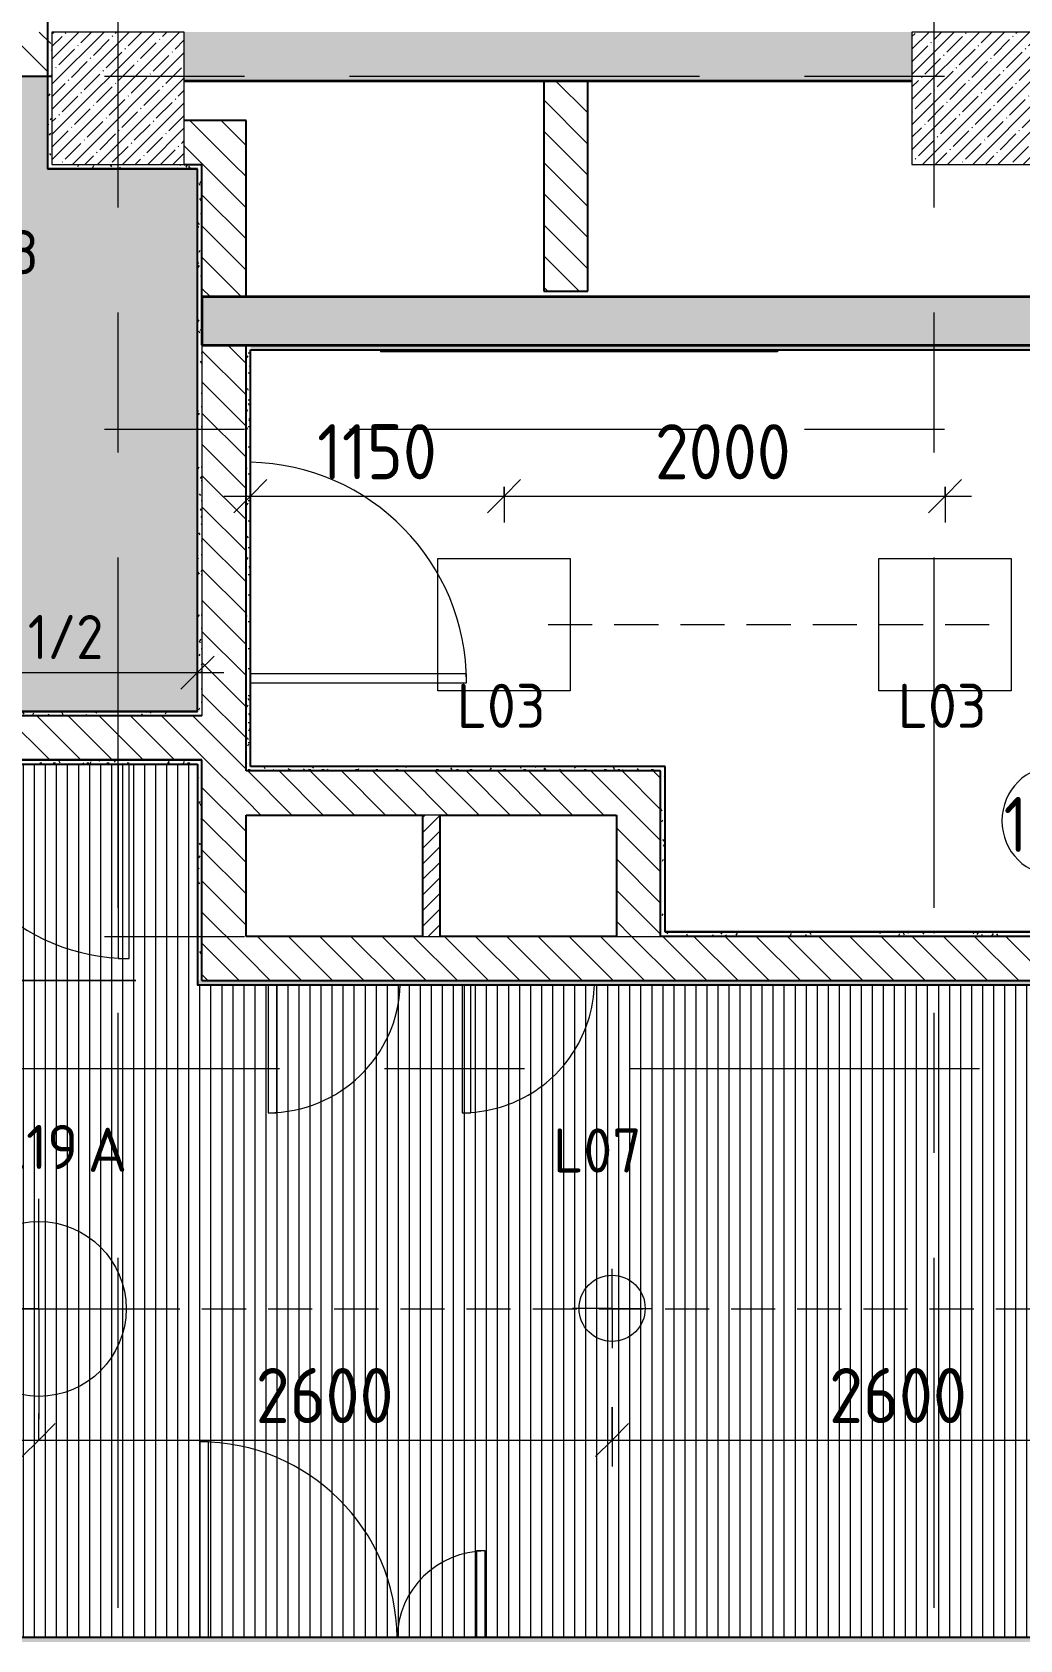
# Model space of a CAD drawing. Header units: millimetres. Extents: x -3377 to 186574, y -8553 to 29000.
# Drawn here: x 21820 to 26299, y 7910 to 15200 of the extents above; entities that cross this region are included whole.
import ezdxf

# ---------------------------------------------------------------- set-up
doc = ezdxf.new("R2010")
doc.units = ezdxf.units.MM
doc.linetypes.add('ADSK_Штрих_ш2 п1', pattern=[300, 200, -100])
doc.linetypes.add('Осевая', pattern=[3175, 635, -476.25, 1587.5, -476.25])
for name, color, linetype, lineweight in [('A-ANNO-DIMS', 7, 'Continuous', 9), ('A-ANNO-DIMS-100', 7, 'Continuous', 9), ('A-AREA-IDEN', 7, 'Continuous', 9), ('A-CLNG-PATT', 7, 'Continuous', 9), ('A-DETL-1', 7, 'ADSK_Штрих_ш2 п1', 9), ('A-DETL-GENF', 7, 'Continuous', 9), ('A-DOOR', 7, 'Continuous', 9), ('A-DOOR-1', 7, 'Continuous', 13), ('A-WALL', 7, 'Continuous', 9), ('E-LITE-EQPM-IDEN', 7, 'Continuous', 9), ('I-WALL', 7, 'Continuous', 9), ('S-COLS', 7, 'Continuous', 9), ('Оси-2', 7, 'Осевая', 9)]:
    doc.layers.add(name, color=color, linetype=linetype, lineweight=lineweight)
for name, color, linetype, lineweight, true_color in [('A-ANNO-NOTE', 1, 'Continuous', 9, 0xff0000), ('A-CLNG-1', 7, 'Continuous', 9, 0xc0c0c0), ('A-WALL-1', 7, 'Continuous', 35, 0x3c3c3c), ('A-WALL-2', 7, 'Continuous', 25, 0x3c3c3c), ('A-WALL-FNSH-2', 7, 'Continuous', 13, 0x3c3c3c), ('G-ANNO-TEXT-1', 1, 'Continuous', 9, 0xff0000)]:
    doc.layers.add(name, color=color, linetype=linetype, lineweight=lineweight, true_color=true_color)
doc.layers.add('A-CLNG-PATT-1', color=7, linetype='Continuous', lineweight=9, transparency=1)
doc.styles.add('GOST Common', font='GOST_Common.ttf', dxfattribs={"width": 0.9, "height": 250})
doc.styles.add('GOST Common_1', font='GOST_Common.ttf', dxfattribs={"height": 200})
doc.styles.add('ISOCPEUR', font='isocpeur.ttf', dxfattribs={"width": 0.9, "height": 250})
doc.styles.add('ISOCPEUR_1', font='isocpeur.ttf', dxfattribs={"height": 200})
doc.styles.add('ISOCPEUR_2', font='isocpeur.ttf', dxfattribs={"width": 0.9, "height": 200})
doc.dimstyles.new('ISO-2_0_0_9К_Средний_округл2', dxfattribs={"dimscale": 304.8, "dimtxt": 199.196235, "dimasz": 0.492126, "dimexe": 0.393701, "dimexo": 0, "dimgap": 0, "dimtad": 1, "dimdec": 0, "dimrnd": 10, "dimzin": 0, "dimdsep": 46, "dimtxsty": 'ISOCPEUR_2', "dimblk1": 'OBLIQUE', "dimblk2": 'OBLIQUE', "dimsah": 1, "dimcen": 0.09, "dimdle": 0.393701, "dimazin": 0, "dimtfac": 1, "dimtdec": 4, "dimtix": 1, "dimtmove": 0, "dimatfit": 3, "dimfxl": 1, "dimtvp": 1, "dimtolj": 1, "dimtzin": 0, "dimarcsym": 2})
doc.dimstyles.new('ISO-2_5_0_9К_БОЛЬШОЙ', dxfattribs={"dimscale": 304.8, "dimtxt": 248.995294, "dimasz": 0.492126, "dimexe": 0.393701, "dimexo": 0.984252, "dimgap": 0, "dimtad": 1, "dimdec": 0, "dimrnd": 10, "dimzin": 0, "dimdsep": 46, "dimtxsty": 'ISOCPEUR', "dimblk1": 'OBLIQUE', "dimblk2": 'OBLIQUE', "dimsah": 1, "dimcen": 0.09, "dimdle": 0.393701, "dimazin": 0, "dimtfac": 1, "dimtdec": 4, "dimtix": 1, "dimtmove": 0, "dimatfit": 3, "dimfxl": 1, "dimtvp": 1, "dimtolj": 1, "dimtzin": 0, "dimarcsym": 2})
pattern_1 = [(45, (0, 0), (-57.02463, 57.02463), []), (45, (57.025, 0), (-57.02463, 57.02463), [100.806, -20.161, 3.353, -16.808])]
pattern_2 = [(135, (0, 0), (-70.71068, -70.71068), [])]
pattern_3 = [(0, (0, 0), (121.92, 30.48), [10.058, -81.382, 10.058, -81.382, -487.68]), (0, (0, 0), (121.92, 30.48), [-182.88, 10.058, -172.822, 10.058, -81.382, -213.36]), (0, (0, 0), (121.92, 30.48), [-457.2, 10.058, -50.902, 10.058, -142.342]), (120, (45.72, 15.24), (-87.356454, 90.345817), [10.058, -81.382, 10.058, -81.382, -487.68]), (120, (45.72, 15.24), (-87.356454, 90.345817), [-182.88, 10.058, -172.822, 10.058, -81.382, -213.36]), (120, (45.72, 15.24), (-87.356454, 90.345817), [-457.2, 10.058, -50.902, 10.058, -142.342]), (240, (60.96, 76.2), (-34.563546, -120.825817), [10.058, -81.382, 10.058, -81.382, -487.68]), (240, (60.96, 76.2), (-34.563546, -120.825817), [-182.88, 10.058, -172.822, 10.058, -81.382, -213.36]), (240, (60.96, 76.2), (-34.563546, -120.825817), [-457.2, 10.058, -50.902, 10.058, -142.342])]

# ---------------------------------------------------------------- blocks, each defined once
blk = doc.blocks.new('BSC_Колонна _Прямоугольная - 600х600-V7-План расстановки осветительного оборудования 1 этажа в осях 1-12')
at = {"layer": 'S-COLS'}
h = blk.add_hatch(dxfattribs=at)
h.set_pattern_fill('FP_12', color=256, style=0, pattern_type=2)
h.set_pattern_definition([(45, (-26110, -14900), (-57.02463, 57.02463), []), (45, (-26052.975, -14900), (-57.02463, 57.02463), [100.806, -20.161, 3.353, -16.808])])
h.paths.add_polyline_path([(300, -300), (300, 300), (-300, 300), (-300, -300)])
for p, q in [((300, 300), (-300, 300)), ((-300, 300), (-300, -300)), ((300, -300), (300, 300)), ((-300, -300), (300, -300))]:
    blk.add_line(p, q, dxfattribs=at)
blk = doc.blocks.new('110_Дверь_СКБ_2Ст - Д-10 1800x2100h_Актовый зал EI30-23435156-План расстановки осветительного оборудования 1 этажа в осях 1-12')
at = {"layer": 'A-DOOR'}
for centre, start, end in [((-887.5, 100), 1.27758, 90), ((912.5, 100), 90, 114.54545), ((912.5, 100), 114.54545, 147.27273), ((912.5, 100), 147.27273, 163.63636), ((912.5, 100), 163.63636, 178.72242)]:
    blk.add_arc(centre, 900, start, end, dxfattribs=at)
at = {"layer": 'A-DOOR-1'}
for p, q in [((-887.5, 1000), (-887.5, 120)), ((-837.5, 1000), (-887.5, 1000)), ((-837.5, 120), (-837.5, 1000)), ((912.5, 1000), (862.5, 1000)), ((862.5, 1000), (862.5, 120)), ((912.5, 120), (912.5, 1000))]:
    blk.add_line(p, q, dxfattribs=at)
blk = doc.blocks.new('110_Дверь_СКБ_1Ст_Внутренняя1 - Д-4к_л_ 1100x2100h_кладовая-31838514-План расстановки осветительного оборудования 1 этажа в осях 1-12')
at = {"layer": 'A-DOOR'}
blk.add_arc((512.5, 100), 1000, 90, 178.85081, dxfattribs=at)
at = {"layer": 'A-DOOR-1'}
for p, q in [((512.5, 1100), (472.5, 1100)), ((472.5, 1100), (472.5, 120)), ((512.5, 120), (512.5, 1100))]:
    blk.add_line(p, q, dxfattribs=at)
blk = doc.blocks.new('BSC_Колонна _Прямоугольная - 600х600-V34-План расстановки осветительного оборудования 1 этажа в осях 1-12')
at = {"layer": 'S-COLS'}
h = blk.add_hatch(dxfattribs=at)
h.set_pattern_fill('FP_49', color=256, style=0, pattern_type=2)
h.set_pattern_definition([(45, (-22210, -14900), (-57.02463, 57.02463), []), (45, (-22152.975, -14900), (-57.02463, 57.02463), [100.806, -20.161, 3.353, -16.808])])
h.paths.add_polyline_path([(-300, -300), (300, -300), (300, 300), (-300, 300), (-300, -289.9)])
for p, q in [((300, 300), (-300, 300)), ((-300, 300), (-300, -300)), ((300, -300), (300, 300)), ((-300, -300), (300, -300))]:
    blk.add_line(p, q, dxfattribs=at)
blk = doc.blocks.new('110_Дверь_СКБ_1Ст - д-18 700x2100h_Технический шкаф ЭОМ и СС-23257539-План расстановки осветительного оборудования 1 этажа в осях 1-12')
at = {"layer": 'A-DOOR'}
blk.add_arc((312.5, 100), 600, 90, 178.08041, dxfattribs=at)
at = {"layer": 'A-DOOR-1'}
for p, q in [((312.5, 700), (272.5, 700)), ((272.5, 700), (272.5, 120)), ((312.5, 120), (312.5, 700))]:
    blk.add_line(p, q, dxfattribs=at)
blk = doc.blocks.new('110_Дверь_СКБ_1Ст - д-18 700x2100h_Технический шкаф ЭОМ и СС-V43-План расстановки осветительного оборудования 1 этажа в осях 1-12')
at = {"layer": 'A-DOOR'}
for start, end in [(90, 120), (120, 150), (150, 178.08041)]:
    blk.add_arc((312.5, 100), 600, start, end, dxfattribs=at)
at = {"layer": 'A-DOOR-1'}
for p, q in [((312.5, 700), (272.5, 700)), ((272.5, 700), (272.5, 120)), ((312.5, 120), (312.5, 700))]:
    blk.add_line(p, q, dxfattribs=at)
blk = doc.blocks.new('Дверь_Витражная_остекление_ - ДВН_ДАО_Главный вход_1200 в свету-31742133-План расстановки осветительного оборудования 1 этажа в осях 1-12')
at = {"layer": 'A-DETL-GENF'}
for p, q in [((-607.5, 925), (-647.5, 925)), ((-647.5, 925), (-647.5, 37)), ((-607.5, 37), (-607.5, 925)), ((647.5, 430), (607.5, 430)), ((607.5, 430), (607.5, 37)), ((647.5, 37), (647.5, 430))]:
    blk.add_line(p, q, dxfattribs=at)
at = {"layer": 'A-DOOR'}
for p, q in [((-647.5, 925), (-647.5, 37)), ((647.5, 430), (647.5, 37))]:
    blk.add_line(p, q, dxfattribs=at)
for centre, radius, start, end in [((-647.5, 30), 895, 0.44965, 90), ((647.5, 30), 400, 90, 178.99085)]:
    blk.add_arc(centre, radius, start, end, dxfattribs=at)
blk = doc.blocks.new('DIMBLOCK44-План расстановки осветительного оборудования 1 этажа в осях 1-12')
at = {"layer": 'A-ANNO-DIMS-100'}
for p, q in [((19795.2, 11020), (19795.2, 9410.5)), ((22290, 10900), (19675.2, 10900)), ((19795.2, 10900), (22290, 10900)), ((21252.5, 9410.5), (19675.2, 9410.5)), ((19795.2, 9410.5), (21252.5, 9410.5))]:
    blk.add_line(p, q, dxfattribs=at)
at = {"layer": 'A-ANNO-DIMS-100', "lineweight": 20}
for p, q in [((19795.2, 10900), (19720.2, 10975)), ((19795.2, 10900), (19870.2, 10825)), ((19795.2, 9410.5), (19720.2, 9485.5)), ((19795.2, 9410.5), (19870.2, 9335.5))]:
    blk.add_line(p, q, dxfattribs=at)
at = {"layer": 'A-ANNO-DIMS-100', "color": 0, "insert": (19468.6, 9939.8), "char_height": 250, "width": 517.144, "attachment_point": 1, "rotation": 90, "line_spacing_factor": 1.149209, "style": 'ISOCPEUR'}
blk.add_mtext('1/2', dxfattribs=at)
blk = doc.blocks.new('_Oblique')
at = {"color": 0, "linetype": 'ByBlock', "lineweight": -2}
blk.add_line((-0.5, -0.5), (0.5, 0.5), dxfattribs=at)
blk = doc.blocks.new('DIMBLOCK46-План расстановки осветительного оборудования 1 этажа в осях 1-12')
at = {"layer": 'A-ANNO-DIMS-100'}
for p, q in [((21850, 8813), (21850, 8936.1)), ((24450, 8965.5), (24450, 8696.1)), ((24450, 8816.1), (24450, 8965.5)), ((21730, 8816.1), (24450, 8816.1)), ((21850, 8816.1), (21850, 8813))]:
    blk.add_line(p, q, dxfattribs=at)
at = {"layer": 'A-ANNO-DIMS-100', "lineweight": 20}
for p, q in [((21850, 8816.1), (21925, 8891.1)), ((24450, 8816.1), (24525, 8891.1)), ((21850, 8816.1), (21775, 8741.1)), ((24450, 8816.1), (24375, 8741.1))]:
    blk.add_line(p, q, dxfattribs=at)
at = {"layer": 'A-ANNO-DIMS-100', "color": 0, "insert": (22834, 9142.7), "char_height": 250, "width": 758.478, "attachment_point": 1, "line_spacing_factor": 1.149209, "style": 'ISOCPEUR'}
blk.add_mtext('2600', dxfattribs=at)
blk = doc.blocks.new('DIMBLOCK47-План расстановки осветительного оборудования 1 этажа в осях 1-12')
at = {"layer": 'A-ANNO-DIMS-100'}
for p, q in [((24450, 8965.5), (24450, 8696.1)), ((24450, 8816.1), (24450, 8965.5)), ((27050, 8802.5), (27050, 8936.1)), ((24450, 8816.1), (27050, 8816.1)), ((27050, 8816.1), (27050, 8802.5))]:
    blk.add_line(p, q, dxfattribs=at)
at = {"layer": 'A-ANNO-DIMS-100', "lineweight": 20}
for p, q in [((24450, 8816.1), (24525, 8891.1)), ((27050, 8816.1), (27125, 8891.1)), ((24450, 8816.1), (24375, 8741.1)), ((27050, 8816.1), (26975, 8741.1))]:
    blk.add_line(p, q, dxfattribs=at)
at = {"layer": 'A-ANNO-DIMS-100', "color": 0, "insert": (25434, 9142.7), "char_height": 250, "width": 758.478, "attachment_point": 1, "line_spacing_factor": 1.149209, "style": 'ISOCPEUR'}
blk.add_mtext('2600', dxfattribs=at)
blk = doc.blocks.new('DIMBLOCK53-План расстановки осветительного оборудования 1 этажа в осях 1-12')
at = {"layer": 'A-ANNO-DIMS-100'}
for p, q in [((22810, 12901.9), (22810, 13215.9)), ((23960, 13138.4), (23960, 12975.9)), ((23960, 13095.9), (23960, 13138.4)), ((22690, 13095.9), (23960, 13095.9)), ((22810, 13095.9), (22810, 12901.9))]:
    blk.add_line(p, q, dxfattribs=at)
at = {"layer": 'A-ANNO-DIMS-100', "lineweight": 20}
for p, q in [((22810, 13095.9), (22885, 13170.9)), ((23960, 13095.9), (24035, 13170.9)), ((22810, 13095.9), (22735, 13020.9)), ((23960, 13095.9), (23885, 13020.9))]:
    blk.add_line(p, q, dxfattribs=at)
at = {"layer": 'A-ANNO-DIMS-100', "color": 0, "insert": (23112.1, 13422.5), "char_height": 250, "width": 655.049, "attachment_point": 1, "line_spacing_factor": 1.149209, "style": 'ISOCPEUR'}
blk.add_mtext('1150', dxfattribs=at)
blk = doc.blocks.new('DIMBLOCK54-План расстановки осветительного оборудования 1 этажа в осях 1-12')
at = {"layer": 'A-ANNO-DIMS-100', "lineweight": 20}
for p, q in [((23960, 13095.9), (24035, 13170.9)), ((25960, 13095.9), (26035, 13170.9)), ((23960, 13095.9), (23885, 13020.9)), ((25960, 13095.9), (25885, 13020.9))]:
    blk.add_line(p, q, dxfattribs=at)
at = {"layer": 'A-ANNO-DIMS-100'}
for p, q in [((23960, 13138.4), (23960, 12975.9)), ((23960, 13095.9), (23960, 13138.4)), ((25960, 13138.4), (25960, 12975.9)), ((25960, 13095.9), (25960, 13138.4)), ((23960, 13095.9), (26080, 13095.9))]:
    blk.add_line(p, q, dxfattribs=at)
at = {"layer": 'A-ANNO-DIMS-100', "color": 0, "insert": (24644, 13422.5), "char_height": 250, "width": 758.478, "attachment_point": 1, "line_spacing_factor": 1.149209, "style": 'ISOCPEUR'}
blk.add_mtext('2000', dxfattribs=at)
blk = doc.blocks.new('Марка_Помещения - Номер-25198446-План расстановки осветительного оборудования 1 этажа в осях 1-12')
at = {"layer": 'A-AREA-IDEN'}
for start, end in [(360, 180), (180, 360)]:
    blk.add_arc((0, 0), 2.5, start, end, dxfattribs=at)
blk = doc.blocks.new('DIMBLOCK139-План расстановки осветительного оборудования 1 этажа в осях 1-12')
at = {"layer": 'A-ANNO-DIMS-100'}
for p, q in [((22570, 13263.9), (22570, 12175.9)), ((22570, 12295.9), (22570, 13263.9)), ((21375.4, 12550), (21375.4, 12175.9)), ((21375.4, 12295.9), (21375.4, 12550)), ((21375.4, 12295.9), (22690, 12295.9))]:
    blk.add_line(p, q, dxfattribs=at)
at = {"layer": 'A-ANNO-DIMS-100', "lineweight": 20}
for p, q in [((21375.4, 12295.9), (21450.4, 12370.9)), ((22570, 12295.9), (22645, 12370.9)), ((21375.4, 12295.9), (21300.4, 12220.9)), ((22570, 12295.9), (22495, 12220.9))]:
    blk.add_line(p, q, dxfattribs=at)
at = {"layer": 'A-ANNO-DIMS-100', "color": 0, "insert": (21800.3, 12557.2), "char_height": 200, "width": 413.715, "attachment_point": 1, "line_spacing_factor": 1.149209, "style": 'ISOCPEUR_2'}
blk.add_mtext('1/2', dxfattribs=at)

msp = doc.modelspace()

# ---------------------------------------------------------------- hatches: boundary and pattern name
at = {"layer": 'A-CLNG-PATT'}
h = msp.add_hatch(dxfattribs=at)
h.set_pattern_fill('FP_87', color=256, style=0, pattern_type=2)
h.set_pattern_definition([(90, (14981, 17631.64), (-50, 3e-15), [])])
h.paths.add_polyline_path([(38287.7, 7920), (38287.7, 10680), (37970, 10680), (37970, 11220), (38250, 11221), (38250, 11478.7), (37987.7, 11609.9), (38250, 11741), (38249.5, 23003), (37619, 23004), (37619, 23380), (34560, 23380), (34560, 23000), (34230, 23000), (34230, 13760), (28060, 13759), (28060, 10880), (22570, 10880), (22569, 11880), (20230, 11880), (20230, 7920), (37990, 7920)])
at = {"layer": 'A-CLNG-PATT-1'}
h = msp.add_hatch(color=256, dxfattribs=at)
h.paths.add_polyline_path([(20230, 12120), (22570, 12121), (22569, 14580), (21890, 14580.5), (21889, 15000), (20230, 15000), (20230, 12121)])
h.paths.add_polyline_path([(21362.7, 12569), (21362.7, 14530.9), (21388.1, 14530.9), (21388.1, 12569)])
at = {"layer": 'I-WALL'}
h = msp.add_hatch(dxfattribs=at)
h.set_pattern_fill('FP_15', color=256, style=0, pattern_type=2)
h.set_pattern_definition(pattern_2)
h.paths.add_polyline_path([(21890, 15000), (21890, 15009.5), (21910, 15200), (20210, 15200), (20210, 15000), (21889, 15000)])
h = msp.add_hatch(dxfattribs=at)
h.set_pattern_fill('FP_85', color=256, style=0, pattern_type=2)
h.set_pattern_definition(pattern_3)
h.paths.add_polyline_path([(21910, 14580), (21910, 15200), (21890, 14999.9), (21890, 14580)])
h.paths.add_polyline_path([(21890, 15200), (21910, 15200), (21910, 15210), (21890, 15210)])
h = msp.add_hatch(dxfattribs=at)
h.set_pattern_fill('FP_1', color=256, style=0, pattern_type=2)
h.set_pattern_definition(pattern_1)
h.paths.add_polyline_path([(22510, 14980), (25810, 14980), (25810, 15200), (22510, 15200)])
h.paths.add_polyline_path([(30790, 14980), (33010, 14980), (33010, 15200), (30610, 15200), (30610, 14980), (30631, 14980)])
h.paths.add_polyline_path([(26410, 14980), (30010, 14980), (30010, 15200), (26410, 15200), (26410, 15096.4)])
h = msp.add_hatch(dxfattribs=at)
h.set_pattern_fill('FP_15', color=256, style=0, pattern_type=2)
h.set_pattern_definition(pattern_2)
h.paths.add_polyline_path([(24140, 14025), (24340, 14025), (24340, 14980), (24140, 14980), (24140, 14833.1)])
h = msp.add_hatch(dxfattribs=at)
h.set_pattern_fill('FP_15', color=256, style=0, pattern_type=2)
h.set_pattern_definition(pattern_2)
h.paths.add_polyline_path([(22570, 14600), (22790, 14600), (22790, 14800), (22510, 14800), (22510, 14600), (22569, 14600)])
h = msp.add_hatch(dxfattribs=at)
h.set_pattern_fill('FP_85', color=256, style=0, pattern_type=2)
h.set_pattern_definition(pattern_3)
h.paths.add_polyline_path([(22570, 14580), (22590, 14580), (22590, 14600), (21910, 14600), (21910, 14580), (22569, 14580)])
h = msp.add_hatch(dxfattribs=at)
h.set_pattern_fill('FP_85', color=256, style=0, pattern_type=2)
h.set_pattern_definition(pattern_3)
h.paths.add_polyline_path([(22590, 12100), (22590, 14580), (22570, 14579), (22570, 12100)])
h = msp.add_hatch(dxfattribs=at)
h.set_pattern_fill('FP_15', color=256, style=0, pattern_type=2)
h.set_pattern_definition(pattern_2)
h.paths.add_polyline_path([(22790, 14000), (22790, 14600), (22590, 14600), (22590, 14000)])
h = msp.add_hatch(dxfattribs=at)
h.set_pattern_fill('FP_1', color=256, style=0, pattern_type=2)
h.set_pattern_definition(pattern_1)
h.paths.add_polyline_path([(22590, 13780), (30790, 13780), (30790, 14000), (22590, 14000)])
h = msp.add_hatch(dxfattribs=at)
h.set_pattern_fill('FP_15', color=256, style=0, pattern_type=2)
h.set_pattern_definition(pattern_2)
h.paths.add_polyline_path([(22590, 10900), (22790, 10900), (22790, 13780), (22590, 13780), (22590, 10905.3)])
h = msp.add_hatch(dxfattribs=at)
h.set_pattern_fill('FP_85', color=256, style=0, pattern_type=2)
h.set_pattern_definition(pattern_3)
h.paths.add_polyline_path([(22810, 11870), (22810, 13780), (22790, 13780), (22790, 11870)])
h = msp.add_hatch(dxfattribs=at)
h.set_pattern_fill('FP_85', color=256, style=0, pattern_type=2)
h.set_pattern_definition(pattern_3)
h.paths.add_polyline_path([(27819, 13760), (27840, 13760), (27840, 13780), (22810, 13780), (22811, 13760), (27571.8, 13760)])
h = msp.add_hatch(dxfattribs=at)
h.set_pattern_fill('FP_85', color=256, style=0, pattern_type=2)
h.set_pattern_definition(pattern_3)
h.paths.add_polyline_path([(22462.7, 12100), (22570, 12100), (22569, 12120), (20210, 12120), (20210, 12100), (22310, 12100)])
h = msp.add_hatch(dxfattribs=at)
h.set_pattern_fill('FP_15', color=256, style=0, pattern_type=2)
h.set_pattern_definition(pattern_2)
h.paths.add_polyline_path([(21890, 11900), (22590, 11900), (22590, 12100), (20210, 12100), (20210, 11900), (21117.1, 11900)])
h = msp.add_hatch(dxfattribs=at)
h.set_pattern_fill('FP_85', color=256, style=0, pattern_type=2)
h.set_pattern_definition(pattern_3)
h.paths.add_polyline_path([(22569, 11880), (22570, 11880), (22569, 11900), (20220, 11900), (20220, 11880), (22462.7, 11880)])
h = msp.add_hatch(dxfattribs=at)
h.set_pattern_fill('FP_85', color=256, style=0, pattern_type=2)
h.set_pattern_definition(pattern_3)
h.paths.add_polyline_path([(22585.8, 10900), (22590, 10900), (22590, 11900), (22570, 11900), (22570, 10900)])
h = msp.add_hatch(dxfattribs=at)
h.set_pattern_fill('FP_85', color=256, style=0, pattern_type=2)
h.set_pattern_definition(pattern_3)
h.paths.add_polyline_path([(24670, 11850), (24670, 11870), (22790, 11870), (22790, 11850), (24470, 11850)])
h = msp.add_hatch(dxfattribs=at)
h.set_pattern_fill('FP_15', color=256, style=0, pattern_type=2)
h.set_pattern_definition(pattern_2)
h.paths.add_polyline_path([(23590, 11650), (24670, 11650), (24670, 11850), (22790, 11850), (22790, 11650), (23178.7, 11650)])
h = msp.add_hatch(dxfattribs=at)
h.set_pattern_fill('FP_85', color=256, style=0, pattern_type=2)
h.set_pattern_definition(pattern_3)
h.paths.add_polyline_path([(24690, 11120), (24690, 11870), (24670, 11870), (24670, 11120)])
h = msp.add_hatch(dxfattribs=at)
h.set_pattern_fill('FP_41', color=256, style=0, pattern_type=2)
h.set_pattern_definition([(45, (0, 0), (-35.35534, 35.35534), [])])
h.paths.add_polyline_path([(23670, 11100), (23670, 11650), (23590, 11650), (23590, 11100)])
h = msp.add_hatch(dxfattribs=at)
h.set_pattern_fill('FP_15', color=256, style=0, pattern_type=2)
h.set_pattern_definition(pattern_2)
h.paths.add_polyline_path([(24670, 11100), (24670, 11650), (24470, 11650), (24470, 11100)])
h = msp.add_hatch(dxfattribs=at)
h.set_pattern_fill('FP_15', color=256, style=0, pattern_type=2)
h.set_pattern_definition(pattern_2)
h.paths.add_polyline_path([(27840, 10900), (27840, 11100), (22790, 11100), (22790, 10900), (25153.8, 10900)])
h = msp.add_hatch(dxfattribs=at)
h.set_pattern_fill('FP_85', color=256, style=0, pattern_type=2)
h.set_pattern_definition(pattern_3)
h.paths.add_polyline_path([(25153.8, 11100), (27090, 11100), (27090, 11120), (24670, 11120), (24670, 11100)])
h = msp.add_hatch(dxfattribs=at)
h.set_pattern_fill('FP_85', color=256, style=0, pattern_type=2)
h.set_pattern_definition(pattern_3)
h.paths.add_polyline_path([(28040, 10880), (28040, 10900), (22570, 10900), (22570, 10880), (27844.9, 10880)])
h = msp.add_hatch(dxfattribs=at)
h.set_pattern_fill('FP_85', color=256, style=0, pattern_type=2)
h.set_pattern_definition(pattern_3)
h.paths.add_polyline_path([(28140, 7900), (38287.7, 7900), (38287.7, 7920), (20220, 7920), (20220, 7900), (28060, 7900)])

# ---------------------------------------------------------------- linework, layer by layer
at = {"layer": 'A-ANNO-NOTE'}
for p, q in [((23660, 12813), (24260, 12813)), ((23660, 12213), (23660, 12813)), ((24260, 12813), (24260, 12213)), ((25660, 12813), (26260, 12813)), ((25660, 12213), (25660, 12813)), ((26260, 12813), (26260, 12213)), ((24260, 12213), (23660, 12213)), ((26260, 12213), (25660, 12213)), ((21850, 9410.5), (21850, 9910.5)), ((24450, 9413), (24450, 9593)), ((21850, 9410.5), (21350, 9410.5)), ((21850, 9410.5), (21850, 8910.5)), ((21850, 9410.5), (22350, 9410.5)), ((24450, 9413), (24270, 9413)), ((24450, 9413), (24450, 9233)), ((24450, 9413), (24630, 9413))]:
    msp.add_line(p, q, dxfattribs=at)
for centre, radius in [((21850, 9410.5), 396.5), ((24450, 9413), 150)]:
    msp.add_circle(centre, radius, dxfattribs=at)
at = {"layer": 'A-CLNG-1'}
for p, q in [((21889, 14999), (21889, 15000)), ((22569, 14579), (22569, 14579)), ((22569, 12121), (22569, 12121))]:
    msp.add_line(p, q, dxfattribs=at)
at = {"layer": 'A-DETL-1'}
for p, q in [((26160, 12513), (24140, 12513)), ((21690, 9410.5), (36490, 9410.5))]:
    msp.add_line(p, q, dxfattribs=at)
at = {"layer": 'A-WALL'}
for p, q in [((22590, 13780), (22590, 12100)), ((23670, 11650), (23590, 11650)), ((23590, 11100), (23670, 11100))]:
    msp.add_line(p, q, dxfattribs=at)
at = {"layer": 'A-WALL-1'}
for p, q in [((22510, 14980), (25810, 14980)), ((22590, 14000), (22590, 13780)), ((30790, 14000), (22590, 14000)), ((22590, 13780), (31010, 13780))]:
    msp.add_line(p, q, dxfattribs=at)
at = {"layer": 'A-WALL-2'}
for p, q in [((21890, 15361), (21890, 14580)), ((20210, 15000), (21910, 15000)), ((24140, 14980), (24140, 14025)), ((24340, 14025), (24340, 14980)), ((22790, 14800), (22510, 14800)), ((22790, 14000), (22790, 14800)), ((22570, 14580), (21890, 14580)), ((22510, 14600), (22590, 14600)), ((22570, 12120), (22570, 14580)), ((22590, 14000), (22590, 14600)), ((24140, 14025), (24340, 14025)), ((22790, 11850), (22790, 13780)), ((22810, 11870), (22810, 13760)), ((22810, 13760), (27820, 13760)), ((20230, 12120), (22570, 12120)), ((22590, 12100), (20210, 12100)), ((20210, 11900), (22590, 11900)), ((22590, 11900), (20220, 11900)), ((22590, 10900), (22590, 11900)), ((20220, 11880), (22570, 11880)), ((22570, 11880), (22570, 10880)), ((24670, 11850), (22790, 11850)), ((24690, 11870), (22810, 11870)), ((24670, 11100), (24670, 11850)), ((24690, 11120), (24690, 11870)), ((22790, 11650), (23590, 11650)), ((22790, 11100), (22790, 11650)), ((23590, 11650), (23590, 11100)), ((23670, 11650), (24470, 11650)), ((23670, 11100), (23670, 11650)), ((24470, 11650), (24470, 11100)), ((23590, 11100), (22790, 11100)), ((24470, 11100), (23670, 11100)), ((27090, 11100), (24670, 11100)), ((27070, 11120), (24690, 11120)), ((22570, 10880), (28060, 10880)), ((22590, 10900), (28040, 10900)), ((38287.7, 7920), (20220, 7920))]:
    msp.add_line(p, q, dxfattribs=at)
at = {"layer": 'A-WALL-FNSH-2'}
for p, q in [((21889, 15000), (20231, 15000)), ((20231, 14999), (21889, 14999)), ((21889, 14999), (21889, 14579)), ((21889, 14579), (22569, 14579)), ((22569, 14579), (22569, 12121)), ((22811, 11871), (22811, 13759)), ((22811, 13759), (27819, 13759)), ((22569, 12121), (20231, 12121)), ((22569, 11880), (22569, 10880)), ((24691, 11871), (22811, 11871)), ((24691, 11119), (24691, 11871)), ((24691, 11119), (27069, 11119)), ((22569, 10880), (22570, 10880))]:
    msp.add_line(p, q, dxfattribs=at)
at = {"layer": 'I-WALL'}
for p, q in [((23400, 13759), (23400, 13751)), ((25200, 13751), (23400, 13751)), ((25200, 13759), (25200, 13751)), ((22569, 11879), (20220, 11879)), ((22569, 10880), (22569, 10879)), ((28060, 10879), (22569.2, 10879)), ((22840, 10880), (22840, 10879)), ((23540, 10880), (23540, 10879)), ((23720, 10880), (23720, 10879)), ((24420, 10880), (24420, 10879)), ((20230.8, 7921), (38287.7, 7921)), ((26260, 7921), (26260, 7920))]:
    msp.add_line(p, q, dxfattribs=at)
at = {"layer": 'Оси-2'}
for p, q in [((22210, 593.7), (22210, 24898.1)), ((25910, 593.7), (25910, 24898.1)), ((-77.3, 15000), (35397.1, 15000)), ((-77.3, 13400), (35397.1, 13400)), ((-77.3, 11100), (35997.1, 11100)), ((1192.7, 10500), (35997.1, 10500))]:
    msp.add_line(p, q, dxfattribs=at)

# ---------------------------------------------------------------- block references
at = {"layer": 'A-AREA-IDEN', "xscale": 99.99999999999993, "yscale": 99.99999999999993, "zscale": 99.99999999999993}
msp.add_blockref('Марка_Помещения - Номер-25198446-План расстановки осветительного оборудования 1 этажа в осях 1-12', (26467.7, 11623.7), dxfattribs=at)
at = {"layer": 'A-DOOR'}
for name, p, rotation in [('110_Дверь_СКБ_1Ст_Внутренняя1 - Д-4к_л_ 1100x2100h_кладовая-31838514-План расстановки осветительного оборудования 1 этажа в осях 1-12', (22690, 12762.5), 269.9999999999999), ('110_Дверь_СКБ_2Ст - Д-10 1800x2100h_Актовый зал EI30-23435156-План расстановки осветительного оборудования 1 этажа в осях 1-12', (21372.5, 12000), 180), ('110_Дверь_СКБ_1Ст - д-18 700x2100h_Технический шкаф ЭОМ и СС-23257539-План расстановки осветительного оборудования 1 этажа в осях 1-12', (23202.5, 11000), 180), ('110_Дверь_СКБ_1Ст - д-18 700x2100h_Технический шкаф ЭОМ и СС-V43-План расстановки осветительного оборудования 1 этажа в осях 1-12', (24082.5, 11000), 180)]:
    msp.add_blockref(name, p, dxfattribs=dict(at, rotation=rotation))
msp.add_blockref('Дверь_Витражная_остекление_ - ДВН_ДАО_Главный вход_1200 в свету-31742133-План расстановки осветительного оборудования 1 этажа в осях 1-12', (23227.5, 7883), dxfattribs=at)
at = {"layer": 'S-COLS'}
for name, p in [('BSC_Колонна _Прямоугольная - 600х600-V34-План расстановки осветительного оборудования 1 этажа в осях 1-12', (22210, 14900)), ('BSC_Колонна _Прямоугольная - 600х600-V7-План расстановки осветительного оборудования 1 этажа в осях 1-12', (26110, 14900))]:
    msp.add_blockref(name, p, dxfattribs=at)

# ---------------------------------------------------------------- texts
at = {"layer": 'A-AREA-IDEN', "insert": (26225.8, 11732.3), "char_height": 250, "width": 606.076, "attachment_point": 1, "style": 'GOST Common'}
msp.add_mtext('1.26', dxfattribs=at)
at = {"layer": 'E-LITE-EQPM-IDEN', "char_height": 200, "attachment_point": 1, "style": 'GOST Common_1'}
for s, insert, width in [('L18', (21474.3, 14301.9), 472.996), ('L03', (23745.4, 12245.3), 521.097), ('L03', (25745.4, 12245.3), 521.097), ('L19', (21655.4, 10244.9), 472.996), ('L07', (24182.4, 10229), 529.114)]:
    msp.add_mtext(s, dxfattribs=dict(at, insert=insert, width=width))
at = {"layer": 'G-ANNO-TEXT-1', "insert": (22071.9, 10232.3), "char_height": 200, "width": 224.472, "attachment_point": 1, "style": 'ISOCPEUR_1'}
msp.add_mtext('\\fISOCPEUR|b0|i0|c204|p34|;А', dxfattribs=at)

# ---------------------------------------------------------------- dimensions: what is measured, and where the dimension line sits
at = {"layer": 'A-ANNO-DIMS'}
for base, p1, p2, override, picture, middle in [((23960, 13095.9), (22810, 13201.9), (23960, 12838.4), {"dimpost": '<>', "dimfxl": 1206.099472}, 'DIMBLOCK53-План расстановки осветительного оборудования 1 этажа в осях 1-12', (23385, 13220.9)), ((25960, 13095.9), (23960, 12838.4), (25960, 12838.4), {"dimpost": '<>', "dimfxl": 2000}, 'DIMBLOCK54-План расстановки осветительного оборудования 1 этажа в осях 1-12', (24960, 13220.9)), ((24450, 8816.1), (21850, 9113), (24450, 9265.5), {"dimpost": '<>', "dimfxl": 2604.468516}, 'DIMBLOCK46-План расстановки осветительного оборудования 1 этажа в осях 1-12', (23150, 8941.1)), ((27050, 8816.1), (24450, 9265.5), (27050, 9102.5), {"dimpost": '<>', "dimfxl": 2605.104412}, 'DIMBLOCK47-План расстановки осветительного оборудования 1 этажа в осях 1-12', (25750, 8941.1))]:
    dim = msp.add_linear_dim(base=base, p1=p1, p2=p2, dimstyle='ISO-2_5_0_9К_БОЛЬШОЙ', override=override, dxfattribs=at)
    dim.commit()
    dim.dimension.update_dxf_attribs({"geometry": picture, "text_midpoint": middle})
dim = msp.add_linear_dim(base=(22570, 12295.9), p1=(21375.4, 12550), p2=(22570, 13263.9), text='1/2', dimstyle='ISO-2_0_0_9К_Средний_округл2', override={"dimpost": '<>', "dimfxl": 1391.659624}, dxfattribs=at)
dim.commit()
dim.dimension.update_dxf_attribs({"geometry": 'DIMBLOCK139-План расстановки осветительного оборудования 1 этажа в осях 1-12', "text_midpoint": (21972.7, 12395.9)})
dim = msp.add_linear_dim(base=(19795.2, 9410.5), p1=(22590, 10900), p2=(21552.5, 9410.5), angle=90, text='1/2', dimstyle='ISO-2_5_0_9К_БОЛЬШОЙ', override={"dimpost": '<>', "dimfxl": 1815.218021}, dxfattribs=at)
dim.commit()
dim.dimension.update_dxf_attribs({"geometry": 'DIMBLOCK44-План расстановки осветительного оборудования 1 этажа в осях 1-12', "text_midpoint": (19670.2, 10155.3)})

doc.saveas('drawing.dxf')
